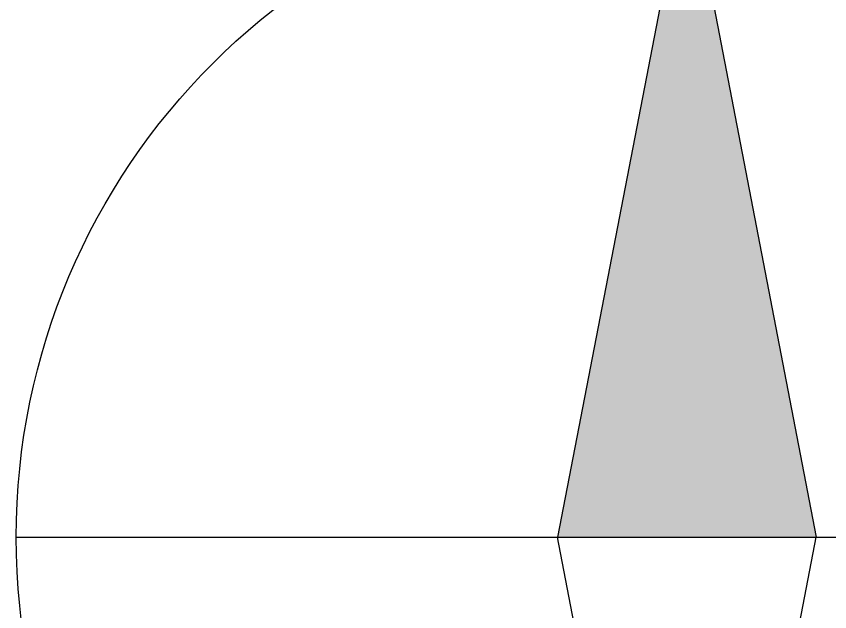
# Model space of a CAD drawing. Extents: x 111 to 2218288, y 28 to 1447839.
# Drawn here: x 111 to 2837, y 2025 to 4023 of the extents above; entities that cross this region are included whole.
import ezdxf

# ---------------------------------------------------------------- set-up
doc = ezdxf.new("R2010")
doc.units = 0
doc.header["$MEASUREMENT"] = 0

# ---------------------------------------------------------------- blocks, each defined once
blk = doc.blocks.new('30')
at = {"layer": 'Defpoints', "lineweight": -3}
blk.add_hatch(color=256, dxfattribs=at).paths.add_polyline_path([(2215496.3, 1442068.6), (2216363.7, 1442068.6), (2215930, 1444316.1)])
for p, q in [((2215930, 1444316.1), (2215496.3, 1442068.6)), ((2215930, 1444316.1), (2216363.7, 1442068.6)), ((2213682.5, 1442068.6), (2218177.5, 1442068.6)), ((2215930, 1439821.2), (2215496.3, 1442068.6)), ((2215930, 1439821.2), (2216363.7, 1442068.6))]:
    blk.add_line(p, q, dxfattribs=at)
blk.add_circle((2215930, 1442068.6), 2247.5, dxfattribs=at)

msp = doc.modelspace()

# ---------------------------------------------------------------- block references
at = {"layer": 'Defpoints', "linetype": 'ByBlock'}
msp.add_blockref('30', (-2213571.7, -1439793.4), dxfattribs=at)

doc.saveas('drawing.dxf')
